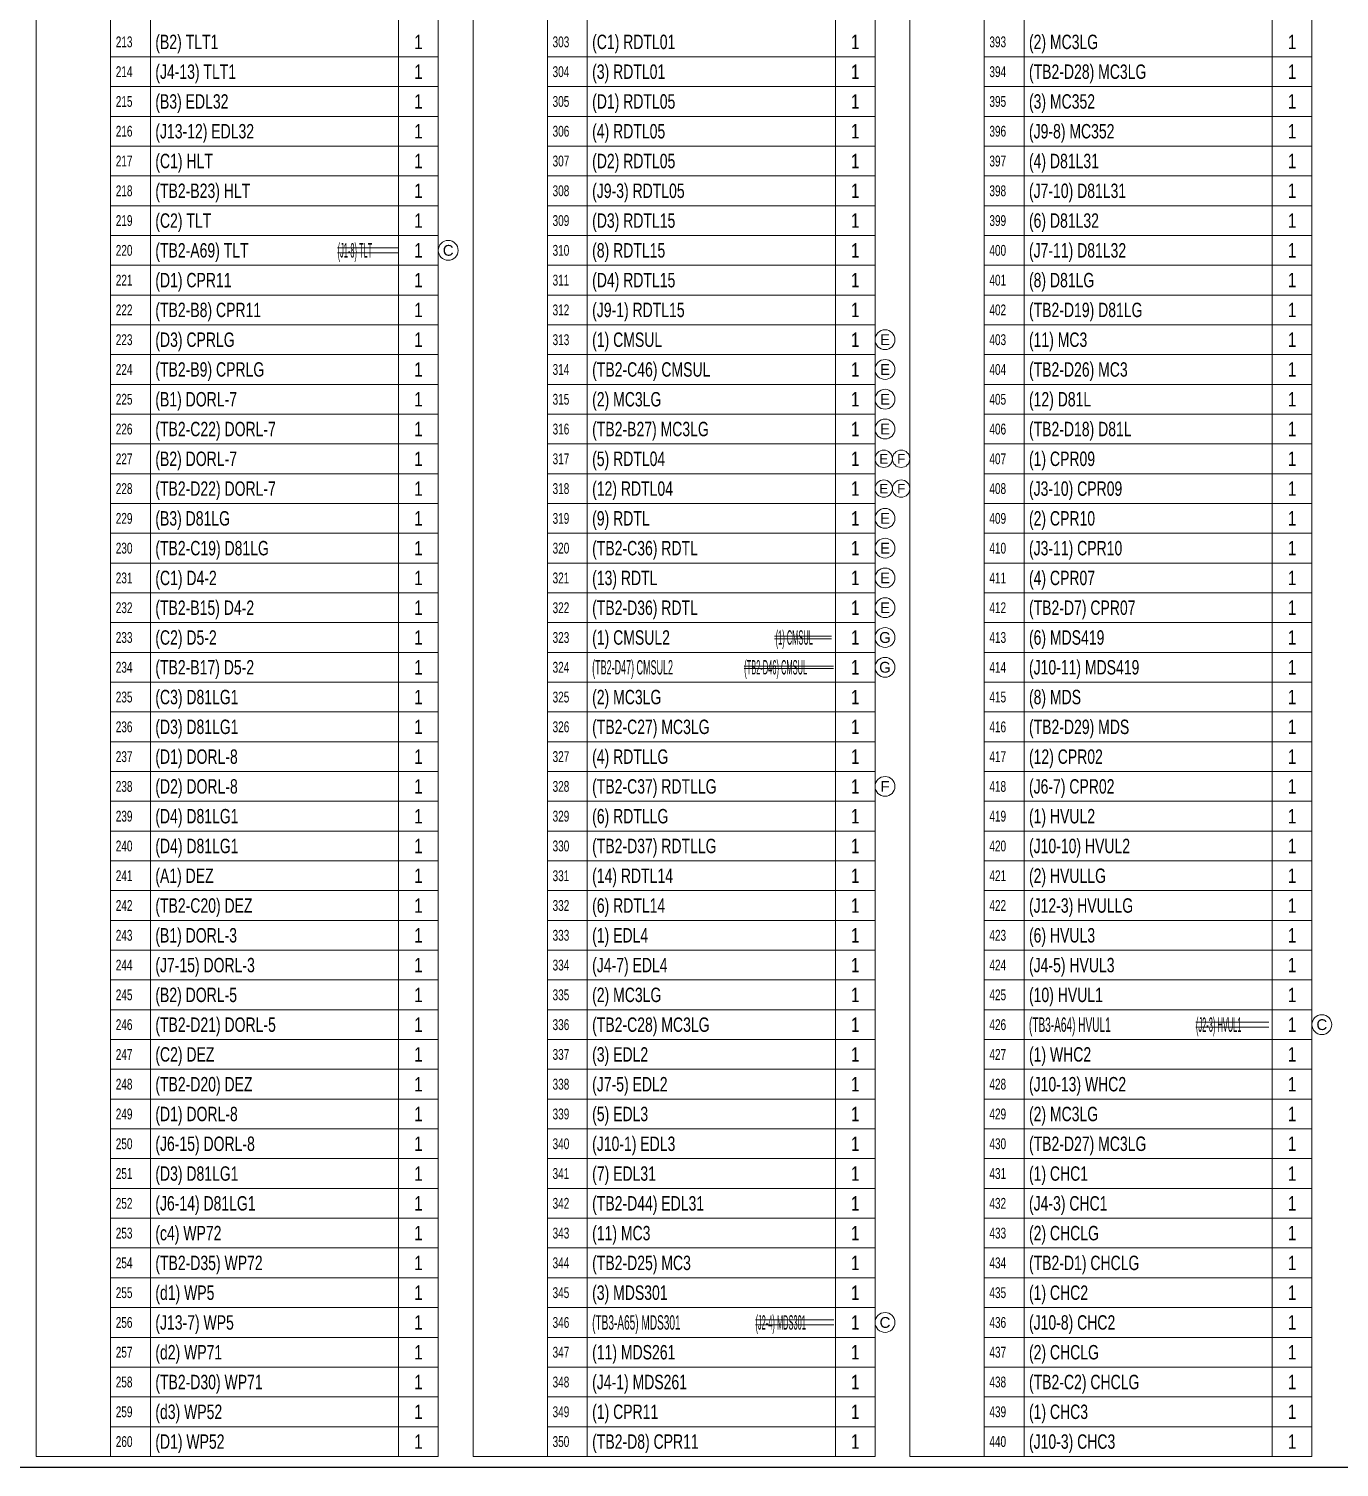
# Model space of a CAD drawing. Header units: millimetres. Extents: x 10 to 832, y 7 to 590.
# Drawn here: x 215.5 to 479.5, y 15 to 304.8 of the extents above; entities that cross this region are included whole.
import ezdxf
from ezdxf.enums import TextEntityAlignment as Align

# ---------------------------------------------------------------- set-up
doc = ezdxf.new("R2010")
doc.units = ezdxf.units.MM
for name, color, linetype in [('GR1_01', 7, 'Continuous'), ('GR1_02', 7, 'Continuous'), ('GR1_03', 7, 'Continuous'), ('GR1_04', 7, 'Continuous'), ('GR1_10', 7, 'Continuous'), ('GR1_11', 7, 'Continuous'), ('図面枠B6M', 7, 'Continuous'), ('訂正記号', 7, 'Continuous')]:
    doc.layers.add(name, color=color, linetype=linetype)
doc.styles.add('HG丸ｺﾞｼｯｸM-PRO', font='')
doc.styles.get('HG丸ｺﾞｼｯｸM-PRO').set_extended_font_data('HG丸ｺﾞｼｯｸM-PRO')

# ---------------------------------------------------------------- blocks, each defined once
blk = doc.blocks.new('BLKF023')
at = {"layer": '図面枠B6M', "color": 2, "linetype": 'Continuous', "lineweight": 25}
blk.add_line((9.5, 15), (831.5, 15), dxfattribs=at)
blk = doc.blocks.new('BLKF029')
at = {"layer": 'GR1_01', "color": 4, "linetype": 'Continuous', "lineweight": 13}
for p, q in [((217, 568.67), (217, 17.17)), ((240, 568.67), (240, 17.17)), ((290, 568.67), (290, 17.17)), ((298, 568.67), (298, 17.17)), ((232, 557.17), (232, 17.17)), ((232, 299.17), (298, 299.17)), ((232, 293.17), (298, 293.17)), ((232, 287.17), (298, 287.17)), ((232, 281.17), (298, 281.17)), ((232, 275.17), (298, 275.17)), ((232, 269.17), (298, 269.17)), ((232, 263.17), (298, 263.17)), ((232, 257.17), (298, 257.17)), ((232, 251.17), (298, 251.17)), ((232, 245.17), (298, 245.17)), ((232, 239.17), (298, 239.17)), ((232, 233.17), (298, 233.17)), ((232, 227.17), (298, 227.17)), ((232, 221.17), (298, 221.17)), ((232, 215.17), (298, 215.17)), ((232, 209.17), (298, 209.17)), ((232, 203.17), (298, 203.17)), ((232, 197.17), (298, 197.17)), ((232, 191.17), (298, 191.17)), ((232, 185.17), (298, 185.17)), ((232, 179.17), (298, 179.17)), ((232, 173.17), (298, 173.17)), ((232, 167.17), (298, 167.17)), ((232, 161.17), (298, 161.17)), ((232, 155.17), (298, 155.17)), ((232, 149.17), (298, 149.17)), ((232, 143.17), (298, 143.17)), ((232, 137.17), (298, 137.17)), ((232, 131.17), (298, 131.17)), ((232, 125.17), (298, 125.17)), ((232, 119.17), (298, 119.17)), ((232, 113.17), (298, 113.17)), ((232, 107.17), (298, 107.17)), ((232, 101.17), (298, 101.17)), ((232, 95.17), (298, 95.17)), ((232, 89.17), (298, 89.17)), ((232, 83.17), (298, 83.17)), ((232, 83.17), (298, 83.17)), ((232, 77.17), (298, 77.17)), ((232, 71.17), (298, 71.17)), ((232, 65.17), (298, 65.17)), ((232, 59.17), (298, 59.17)), ((232, 53.17), (298, 53.17)), ((232, 47.17), (298, 47.17)), ((232, 41.17), (298, 41.17)), ((232, 35.17), (298, 35.17)), ((232, 29.17), (298, 29.17)), ((232, 23.17), (298, 23.17)), ((217, 17.17), (298, 17.17))]:
    blk.add_line(p, q, dxfattribs=at)
blk = doc.blocks.new('BLKF030')
at = {"layer": 'GR1_01', "color": 4, "linetype": 'Continuous', "lineweight": 13}
for p, q in [((305, 568.67), (305, 17.17)), ((328, 568.67), (328, 17.17)), ((378, 568.67), (378, 17.17)), ((386, 568.67), (386, 17.17)), ((320, 557.17), (320, 17.17)), ((320, 299.17), (386, 299.17)), ((320, 293.17), (386, 293.17)), ((320, 287.17), (386, 287.17)), ((320, 281.17), (386, 281.17)), ((320, 275.17), (386, 275.17)), ((320, 269.17), (386, 269.17)), ((320, 263.17), (386, 263.17)), ((320, 257.17), (386, 257.17)), ((320, 251.17), (386, 251.17)), ((320, 245.17), (386, 245.17)), ((320, 239.17), (386, 239.17)), ((320, 233.17), (386, 233.17)), ((320, 227.17), (386, 227.17)), ((320, 221.17), (386, 221.17)), ((320, 215.17), (386, 215.17)), ((320, 209.17), (386, 209.17)), ((320, 203.17), (386, 203.17)), ((320, 197.17), (386, 197.17)), ((320, 191.17), (386, 191.17)), ((320, 185.17), (386, 185.17)), ((320, 179.17), (386, 179.17)), ((320, 173.17), (386, 173.17)), ((320, 167.17), (386, 167.17)), ((320, 161.17), (386, 161.17)), ((320, 155.17), (386, 155.17)), ((320, 149.17), (386, 149.17)), ((320, 143.17), (386, 143.17)), ((320, 137.17), (386, 137.17)), ((320, 131.17), (386, 131.17)), ((320, 125.17), (386, 125.17)), ((320, 119.17), (386, 119.17)), ((320, 113.17), (386, 113.17)), ((320, 107.17), (386, 107.17)), ((320, 101.17), (386, 101.17)), ((320, 95.17), (386, 95.17)), ((320, 89.17), (386, 89.17)), ((320, 83.17), (386, 83.17)), ((320, 83.17), (386, 83.17)), ((320, 77.17), (386, 77.17)), ((320, 71.17), (386, 71.17)), ((320, 65.17), (386, 65.17)), ((320, 59.17), (386, 59.17)), ((320, 53.17), (386, 53.17)), ((320, 47.17), (386, 47.17)), ((320, 41.17), (386, 41.17)), ((320, 35.17), (386, 35.17)), ((320, 29.17), (386, 29.17)), ((320, 23.17), (386, 23.17)), ((305, 17.17), (386, 17.17))]:
    blk.add_line(p, q, dxfattribs=at)
blk = doc.blocks.new('BLKF031')
at = {"layer": 'GR1_01', "color": 4, "linetype": 'Continuous', "lineweight": 13}
for p, q in [((393, 568.67), (393, 17.17)), ((416, 568.67), (416, 17.17)), ((466, 568.67), (466, 17.17)), ((474, 568.67), (474, 17.17)), ((408, 557.17), (408, 17.17)), ((408, 299.17), (474, 299.17)), ((408, 293.17), (474, 293.17)), ((408, 287.17), (474, 287.17)), ((408, 281.17), (474, 281.17)), ((408, 275.17), (474, 275.17)), ((408, 269.17), (474, 269.17)), ((408, 263.17), (474, 263.17)), ((408, 257.17), (474, 257.17)), ((408, 251.17), (474, 251.17)), ((408, 245.17), (474, 245.17)), ((408, 239.17), (474, 239.17)), ((408, 233.17), (474, 233.17)), ((408, 227.17), (474, 227.17)), ((408, 221.17), (474, 221.17)), ((408, 215.17), (474, 215.17)), ((408, 209.17), (474, 209.17)), ((408, 203.17), (474, 203.17)), ((408, 197.17), (474, 197.17)), ((408, 191.17), (474, 191.17)), ((408, 185.17), (474, 185.17)), ((408, 179.17), (474, 179.17)), ((408, 173.17), (474, 173.17)), ((408, 167.17), (474, 167.17)), ((408, 161.17), (474, 161.17)), ((408, 155.17), (474, 155.17)), ((408, 149.17), (474, 149.17)), ((408, 143.17), (474, 143.17)), ((408, 137.17), (474, 137.17)), ((408, 131.17), (474, 131.17)), ((408, 125.17), (474, 125.17)), ((408, 119.17), (474, 119.17)), ((408, 113.17), (474, 113.17)), ((408, 107.17), (474, 107.17)), ((408, 101.17), (474, 101.17)), ((408, 95.17), (474, 95.17)), ((408, 89.17), (474, 89.17)), ((408, 83.17), (474, 83.17)), ((408, 83.17), (474, 83.17)), ((408, 77.17), (474, 77.17)), ((408, 71.17), (474, 71.17)), ((408, 65.17), (474, 65.17)), ((408, 59.17), (474, 59.17)), ((408, 53.17), (474, 53.17)), ((408, 47.17), (474, 47.17)), ((408, 41.17), (474, 41.17)), ((408, 35.17), (474, 35.17)), ((408, 29.17), (474, 29.17)), ((408, 23.17), (474, 23.17)), ((393, 17.17), (474, 17.17))]:
    blk.add_line(p, q, dxfattribs=at)
blk = doc.blocks.new('BLKF050')
at = {"layer": '訂正記号', "color": 4, "linetype": 'Continuous', "lineweight": 13}
blk.add_circle((300, 260.17), 2, dxfattribs=at)
at = {"layer": '訂正記号', "color": 4, "linetype": 'Continuous', "lineweight": 13, "style": 'HG丸ｺﾞｼｯｸM-PRO', "width": 1.042931}
blk.add_text('C', height=2.18, dxfattribs=at).set_placement((300, 260.17), align=Align.MIDDLE_CENTER)
blk = doc.blocks.new('BLKF063')
at = {"layer": '訂正記号', "color": 4, "linetype": 'Continuous', "lineweight": 13}
blk.add_circle((476, 104.17), 2, dxfattribs=at)
at = {"layer": '訂正記号', "color": 4, "linetype": 'Continuous', "lineweight": 13, "style": 'HG丸ｺﾞｼｯｸM-PRO', "width": 1.042931}
blk.add_text('C', height=2.18, dxfattribs=at).set_placement((476, 104.17), align=Align.MIDDLE_CENTER)
blk = doc.blocks.new('BLKF064')
at = {"layer": '訂正記号', "color": 4, "linetype": 'Continuous', "lineweight": 13}
blk.add_circle((388, 44.17), 2, dxfattribs=at)
at = {"layer": '訂正記号', "color": 4, "linetype": 'Continuous', "lineweight": 13, "style": 'HG丸ｺﾞｼｯｸM-PRO', "width": 1.042931}
blk.add_text('C', height=2.18, dxfattribs=at).set_placement((388, 44.17), align=Align.MIDDLE_CENTER)
blk = doc.blocks.new('BLKF108')
at = {"layer": '訂正記号', "color": 4, "linetype": 'Continuous', "lineweight": 13}
blk.add_circle((388, 242.17), 2, dxfattribs=at)
at = {"layer": '訂正記号', "color": 4, "linetype": 'Continuous', "lineweight": 13, "style": 'HG丸ｺﾞｼｯｸM-PRO', "width": 1.04259}
blk.add_text('E', height=2.18, dxfattribs=at).set_placement((388, 242.17), align=Align.MIDDLE_CENTER)
blk = doc.blocks.new('BLKF109')
at = {"layer": '訂正記号', "color": 4, "linetype": 'Continuous', "lineweight": 13}
blk.add_circle((388, 236.17), 2, dxfattribs=at)
at = {"layer": '訂正記号', "color": 4, "linetype": 'Continuous', "lineweight": 13, "style": 'HG丸ｺﾞｼｯｸM-PRO', "width": 1.04259}
blk.add_text('E', height=2.18, dxfattribs=at).set_placement((388, 236.17), align=Align.MIDDLE_CENTER)
blk = doc.blocks.new('BLKF110')
at = {"layer": '訂正記号', "color": 4, "linetype": 'Continuous', "lineweight": 13}
blk.add_circle((388, 230.17), 2, dxfattribs=at)
at = {"layer": '訂正記号', "color": 4, "linetype": 'Continuous', "lineweight": 13, "style": 'HG丸ｺﾞｼｯｸM-PRO', "width": 1.04259}
blk.add_text('E', height=2.18, dxfattribs=at).set_placement((388, 230.17), align=Align.MIDDLE_CENTER)
blk = doc.blocks.new('BLKF111')
at = {"layer": '訂正記号', "color": 4, "linetype": 'Continuous', "lineweight": 13}
blk.add_circle((388, 224.17), 2, dxfattribs=at)
at = {"layer": '訂正記号', "color": 4, "linetype": 'Continuous', "lineweight": 13, "style": 'HG丸ｺﾞｼｯｸM-PRO', "width": 1.04259}
blk.add_text('E', height=2.18, dxfattribs=at).set_placement((388, 224.17), align=Align.MIDDLE_CENTER)
blk = doc.blocks.new('BLKF112')
at = {"layer": '訂正記号', "color": 4, "linetype": 'Continuous', "lineweight": 13}
blk.add_circle((387.75, 218.17), 1.75, dxfattribs=at)
at = {"layer": '訂正記号', "color": 4, "linetype": 'Continuous', "lineweight": 13, "style": 'HG丸ｺﾞｼｯｸM-PRO', "width": 1.04259}
blk.add_text('E', height=1.91, dxfattribs=at).set_placement((387.75, 218.17), align=Align.MIDDLE_CENTER)
blk = doc.blocks.new('BLKF113')
at = {"layer": '訂正記号', "color": 4, "linetype": 'Continuous', "lineweight": 13}
blk.add_circle((387.75, 212.17), 1.75, dxfattribs=at)
at = {"layer": '訂正記号', "color": 4, "linetype": 'Continuous', "lineweight": 13, "style": 'HG丸ｺﾞｼｯｸM-PRO', "width": 1.04259}
blk.add_text('E', height=1.91, dxfattribs=at).set_placement((387.75, 212.17), align=Align.MIDDLE_CENTER)
blk = doc.blocks.new('BLKF114')
at = {"layer": '訂正記号', "color": 4, "linetype": 'Continuous', "lineweight": 13}
blk.add_circle((388, 206.17), 2, dxfattribs=at)
at = {"layer": '訂正記号', "color": 4, "linetype": 'Continuous', "lineweight": 13, "style": 'HG丸ｺﾞｼｯｸM-PRO', "width": 1.04259}
blk.add_text('E', height=2.18, dxfattribs=at).set_placement((388, 206.17), align=Align.MIDDLE_CENTER)
blk = doc.blocks.new('BLKF115')
at = {"layer": '訂正記号', "color": 4, "linetype": 'Continuous', "lineweight": 13}
blk.add_circle((388, 200.17), 2, dxfattribs=at)
at = {"layer": '訂正記号', "color": 4, "linetype": 'Continuous', "lineweight": 13, "style": 'HG丸ｺﾞｼｯｸM-PRO', "width": 1.04259}
blk.add_text('E', height=2.18, dxfattribs=at).set_placement((388, 200.17), align=Align.MIDDLE_CENTER)
blk = doc.blocks.new('BLKF116')
at = {"layer": '訂正記号', "color": 4, "linetype": 'Continuous', "lineweight": 13}
blk.add_circle((388, 194.17), 2, dxfattribs=at)
at = {"layer": '訂正記号', "color": 4, "linetype": 'Continuous', "lineweight": 13, "style": 'HG丸ｺﾞｼｯｸM-PRO', "width": 1.04259}
blk.add_text('E', height=2.18, dxfattribs=at).set_placement((388, 194.17), align=Align.MIDDLE_CENTER)
blk = doc.blocks.new('BLKF117')
at = {"layer": '訂正記号', "color": 4, "linetype": 'Continuous', "lineweight": 13}
blk.add_circle((388, 188.17), 2, dxfattribs=at)
at = {"layer": '訂正記号', "color": 4, "linetype": 'Continuous', "lineweight": 13, "style": 'HG丸ｺﾞｼｯｸM-PRO', "width": 1.04259}
blk.add_text('E', height=2.18, dxfattribs=at).set_placement((388, 188.17), align=Align.MIDDLE_CENTER)
blk = doc.blocks.new('BLKF135')
at = {"layer": 'GR1_10', "color": 4, "linetype": 'Continuous', "lineweight": 13}
blk.add_circle((391.25, 218.17), 1.75, dxfattribs=at)
at = {"layer": 'GR1_10', "color": 4, "linetype": 'Continuous', "lineweight": 13, "style": 'HG丸ｺﾞｼｯｸM-PRO', "width": 1.042153}
blk.add_text('F', height=1.91, dxfattribs=at).set_placement((391.25, 218.17), align=Align.MIDDLE_CENTER)
blk = doc.blocks.new('BLKF136')
at = {"layer": 'GR1_10', "color": 4, "linetype": 'Continuous', "lineweight": 13}
blk.add_circle((391.25, 212.17), 1.75, dxfattribs=at)
at = {"layer": 'GR1_10', "color": 4, "linetype": 'Continuous', "lineweight": 13, "style": 'HG丸ｺﾞｼｯｸM-PRO', "width": 1.042153}
blk.add_text('F', height=1.91, dxfattribs=at).set_placement((391.25, 212.17), align=Align.MIDDLE_CENTER)
blk = doc.blocks.new('BLKF137')
at = {"layer": 'GR1_10', "color": 4, "linetype": 'Continuous', "lineweight": 13}
blk.add_circle((388, 152.17), 2, dxfattribs=at)
at = {"layer": 'GR1_10', "color": 4, "linetype": 'Continuous', "lineweight": 13, "style": 'HG丸ｺﾞｼｯｸM-PRO', "width": 1.042153}
blk.add_text('F', height=2.18, dxfattribs=at).set_placement((388, 152.17), align=Align.MIDDLE_CENTER)
blk = doc.blocks.new('BLKF150')
at = {"layer": 'GR1_11', "color": 4, "linetype": 'Continuous', "lineweight": 13}
blk.add_circle((388, 176.17), 2, dxfattribs=at)
at = {"layer": 'GR1_11', "color": 4, "linetype": 'Continuous', "lineweight": 13, "style": 'HG丸ｺﾞｼｯｸM-PRO', "width": 1.042883}
blk.add_text('G', height=2.18, dxfattribs=at).set_placement((388, 176.17), align=Align.MIDDLE_CENTER)
blk = doc.blocks.new('BLKF151')
at = {"layer": 'GR1_11', "color": 4, "linetype": 'Continuous', "lineweight": 13}
blk.add_circle((388, 182.17), 2, dxfattribs=at)
at = {"layer": 'GR1_11', "color": 4, "linetype": 'Continuous', "lineweight": 13, "style": 'HG丸ｺﾞｼｯｸM-PRO', "width": 1.042883}
blk.add_text('G', height=2.18, dxfattribs=at).set_placement((388, 182.17), align=Align.MIDDLE_CENTER)

msp = doc.modelspace()

# ---------------------------------------------------------------- linework, layer by layer
at = {"layer": 'GR1_11', "color": 7, "linetype": 'Continuous', "lineweight": 13}
for p, q in [((365.71, 182.42), (377.21, 182.42)), ((365.71, 181.92), (377.21, 181.92)), ((359.63, 176.42), (377.63, 176.42)), ((359.63, 175.92), (377.63, 175.92))]:
    msp.add_line(p, q, dxfattribs=at)
at = {"layer": '訂正記号', "color": 4, "linetype": 'Continuous', "lineweight": 13}
for p, q in [((277.71, 260.67), (290.06, 260.67)), ((277.71, 259.67), (290.06, 259.67)), ((450.64, 104.67), (465.32, 104.67)), ((450.64, 103.67), (465.32, 103.67)), ((361.9, 44.67), (377.71, 44.67)), ((361.9, 43.67), (377.71, 43.67))]:
    msp.add_line(p, q, dxfattribs=at)

# ---------------------------------------------------------------- block references
at = {"layer": 'GR1_01', "color": 4, "linetype": 'Continuous', "lineweight": 13}
for name in ['BLKF029', 'BLKF030', 'BLKF031']:
    msp.add_blockref(name, (0, 0), dxfattribs=at)
at = {"layer": 'GR1_10', "color": 4, "linetype": 'Continuous', "lineweight": 13}
for name in ['BLKF135', 'BLKF136', 'BLKF137']:
    msp.add_blockref(name, (0, 0), dxfattribs=at)
at = {"layer": 'GR1_11', "color": 4, "linetype": 'Continuous', "lineweight": 13}
for name in ['BLKF151', 'BLKF150']:
    msp.add_blockref(name, (0, 0), dxfattribs=at)
at = {"layer": '図面枠B6M', "color": 4, "linetype": 'Continuous', "lineweight": 13}
msp.add_blockref('BLKF023', (0, 0), dxfattribs=at)
at = {"layer": '訂正記号', "color": 4, "linetype": 'Continuous', "lineweight": 13}
for name in ['BLKF050', 'BLKF108', 'BLKF109', 'BLKF110', 'BLKF111', 'BLKF112', 'BLKF113', 'BLKF114', 'BLKF115', 'BLKF116', 'BLKF117', 'BLKF063', 'BLKF064']:
    msp.add_blockref(name, (0, 0), dxfattribs=at)

# ---------------------------------------------------------------- texts
at = {"layer": 'GR1_02', "color": 161, "linetype": 'Continuous', "lineweight": 9, "style": 'HG丸ｺﾞｼｯｸM-PRO', "width": 0.784542}
for p in [(294, 302.17), (382, 302.17), (470, 302.17), (294, 296.17), (382, 296.17), (470, 296.17), (294, 290.17), (382, 290.17), (470, 290.17), (294, 284.17), (382, 284.17), (470, 284.17), (294, 278.17), (382, 278.17), (470, 278.17), (294, 272.17), (382, 272.17), (470, 272.17), (294, 266.17), (382, 266.17), (470, 266.17), (294, 260.17), (382, 260.17), (470, 260.17), (294, 254.17), (382, 254.17), (470, 254.17), (294, 248.17), (382, 248.17), (470, 248.17), (294, 242.17), (382, 242.17), (470, 242.17), (294, 236.17), (382, 236.17), (470, 236.17), (294, 230.17), (382, 230.17), (470, 230.17), (294, 224.17), (382, 224.17), (470, 224.17), (294, 218.17), (382, 218.17), (470, 218.17), (294, 212.17), (382, 212.17), (470, 212.17), (294, 206.17), (382, 206.17), (470, 206.17), (294, 200.17), (382, 200.17), (470, 200.17), (294, 194.17), (382, 194.17), (470, 194.17), (294, 188.17), (382, 188.17), (470, 188.17), (294, 182.17), (382, 182.17), (470, 182.17), (294, 176.17), (382, 176.17), (470, 176.17), (294, 170.17), (382, 170.17), (470, 170.17), (294, 164.17), (382, 164.17), (470, 164.17), (294, 158.17), (382, 158.17), (470, 158.17), (294, 152.17), (382, 152.17), (470, 152.17), (294, 146.17), (382, 146.17), (470, 146.17), (294, 140.17), (382, 140.17), (470, 140.17), (294, 134.17), (382, 134.17), (470, 134.17), (294, 128.17), (382, 128.17), (470, 128.17), (294, 122.17), (382, 122.17), (470, 122.17), (294, 116.17), (382, 116.17), (470, 116.17), (294, 110.17), (382, 110.17), (470, 110.17), (294, 104.17), (382, 104.17), (470, 104.17), (294, 98.17), (382, 98.17), (470, 98.17), (294, 92.17), (382, 92.17), (470, 92.17), (294, 86.17), (382, 86.17), (470, 86.17), (294, 80.17), (382, 80.17), (470, 80.17), (294, 74.17), (382, 74.17), (470, 74.17), (294, 68.17), (382, 68.17), (470, 68.17), (294, 62.17), (382, 62.17), (470, 62.17), (294, 56.17), (382, 56.17), (470, 56.17), (294, 50.17), (382, 50.17), (470, 50.17), (294, 44.17), (382, 44.17), (470, 44.17), (294, 38.17), (382, 38.17), (470, 38.17), (294, 32.17), (382, 32.17), (470, 32.17), (294, 26.17), (382, 26.17), (470, 26.17), (294, 20.17), (382, 20.17), (470, 20.17)]:
    msp.add_text('1', height=2.91, dxfattribs=at).set_placement(p, align=Align.MIDDLE_CENTER)
at = {"layer": 'GR1_03', "color": 161, "linetype": 'Continuous', "lineweight": 9, "style": 'HG丸ｺﾞｼｯｸM-PRO', "width": 0.691275}
for s, p in [('213', (233.03, 302.17)), ('303', (321.03, 302.17)), ('393', (409.03, 302.17)), ('214', (233.03, 296.17)), ('304', (321.03, 296.17)), ('394', (409.03, 296.17)), ('215', (233.03, 290.17)), ('305', (321.03, 290.17)), ('395', (409.03, 290.17)), ('216', (233.03, 284.17)), ('306', (321.03, 284.17)), ('396', (409.03, 284.17)), ('217', (233.03, 278.17)), ('307', (321.03, 278.17)), ('397', (409.03, 278.17)), ('218', (233.03, 272.17)), ('308', (321.03, 272.17)), ('398', (409.03, 272.17)), ('219', (233.03, 266.17)), ('309', (321.03, 266.17)), ('399', (409.03, 266.17)), ('220', (233.03, 260.17)), ('310', (321.03, 260.17)), ('400', (409.03, 260.17)), ('221', (233.03, 254.17)), ('311', (321.03, 254.17)), ('401', (409.03, 254.17)), ('222', (233.03, 248.17)), ('312', (321.03, 248.17)), ('402', (409.03, 248.17)), ('223', (233.03, 242.17)), ('313', (321.03, 242.17)), ('403', (409.03, 242.17)), ('224', (233.03, 236.17)), ('314', (321.03, 236.17)), ('404', (409.03, 236.17)), ('225', (233.03, 230.17)), ('315', (321.03, 230.17)), ('405', (409.03, 230.17)), ('226', (233.03, 224.17)), ('316', (321.03, 224.17)), ('406', (409.03, 224.17)), ('317', (321.03, 218.17)), ('407', (409.03, 218.17)), ('318', (321.03, 212.17)), ('408', (409.03, 212.17)), ('319', (321.03, 206.17)), ('409', (409.03, 206.17)), ('320', (321.03, 200.17)), ('410', (409.03, 200.17)), ('321', (321.03, 194.17)), ('411', (409.03, 194.17)), ('322', (321.03, 188.17)), ('412', (409.03, 188.17)), ('323', (321.03, 182.17)), ('413', (409.03, 182.17)), ('324', (321.03, 176.17)), ('414', (409.03, 176.17)), ('325', (321.03, 170.17)), ('415', (409.03, 170.17)), ('326', (321.03, 164.17)), ('416', (409.03, 164.17)), ('327', (321.03, 158.17)), ('417', (409.03, 158.17)), ('328', (321.03, 152.17)), ('418', (409.03, 152.17)), ('329', (321.03, 146.17)), ('419', (409.03, 146.17)), ('330', (321.03, 140.17)), ('420', (409.03, 140.17)), ('241', (233.03, 134.17)), ('331', (321.03, 134.17)), ('421', (409.03, 134.17)), ('242', (233.03, 128.17)), ('332', (321.03, 128.17)), ('422', (409.03, 128.17)), ('243', (233.03, 122.17)), ('333', (321.03, 122.17)), ('423', (409.03, 122.17)), ('244', (233.03, 116.17)), ('334', (321.03, 116.17)), ('424', (409.03, 116.17)), ('245', (233.03, 110.17)), ('335', (321.03, 110.17)), ('425', (409.03, 110.17)), ('246', (233.03, 104.17)), ('336', (321.03, 104.17)), ('426', (409.03, 104.17)), ('247', (233.03, 98.17)), ('337', (321.03, 98.17)), ('427', (409.03, 98.17)), ('248', (233.03, 92.17)), ('338', (321.03, 92.17)), ('428', (409.03, 92.17)), ('249', (233.03, 86.17)), ('339', (321.03, 86.17)), ('429', (409.03, 86.17)), ('250', (233.03, 80.17)), ('340', (321.03, 80.17)), ('430', (409.03, 80.17)), ('251', (233.03, 74.17)), ('341', (321.03, 74.17)), ('431', (409.03, 74.17)), ('252', (233.03, 68.17)), ('342', (321.03, 68.17)), ('432', (409.03, 68.17)), ('253', (233.03, 62.17)), ('343', (321.03, 62.17)), ('433', (409.03, 62.17)), ('254', (233.03, 56.17)), ('344', (321.03, 56.17)), ('434', (409.03, 56.17)), ('255', (233.03, 50.17)), ('345', (321.03, 50.17)), ('435', (409.03, 50.17)), ('256', (233.03, 44.17)), ('346', (321.03, 44.17)), ('436', (409.03, 44.17)), ('257', (233.03, 38.17)), ('347', (321.03, 38.17)), ('437', (409.03, 38.17)), ('258', (233.03, 32.17)), ('348', (321.03, 32.17)), ('438', (409.03, 32.17)), ('259', (233.03, 26.17)), ('349', (321.03, 26.17)), ('439', (409.03, 26.17)), ('260', (233.03, 20.17)), ('350', (321.03, 20.17)), ('440', (409.03, 20.17))]:
    msp.add_text(s, height=2.182, dxfattribs=at).set_placement(p, align=Align.MIDDLE_LEFT)
at = {"layer": 'GR1_03', "color": 4, "linetype": 'Continuous', "lineweight": 13, "style": 'HG丸ｺﾞｼｯｸM-PRO', "width": 0.691275}
for s, p in [('227', (233.03, 218.17)), ('228', (233.03, 212.17)), ('229', (233.03, 206.17)), ('230', (233.03, 200.17)), ('231', (233.03, 194.17)), ('232', (233.03, 188.17)), ('233', (233.03, 182.17)), ('234', (233.03, 176.17)), ('235', (233.03, 170.17)), ('236', (233.03, 164.17)), ('237', (233.03, 158.17)), ('238', (233.03, 152.17)), ('239', (233.03, 146.17)), ('240', (233.03, 140.17))]:
    msp.add_text(s, height=2.182, dxfattribs=at).set_placement(p, align=Align.MIDDLE_LEFT)
at = {"layer": 'GR1_04', "color": 3, "linetype": 'Continuous', "lineweight": 35, "style": 'HG丸ｺﾞｼｯｸM-PRO'}
for s, height, width, p in [('(B2) TLT1', 2.909, 0.724557, (241, 302.17)), ('(C1) RDTL01', 2.9091, 0.724435, (329, 302.17)), ('(2) MC3LG', 2.909, 0.724496, (417, 302.17)), ('(J4-13) TLT1', 2.9091, 0.723947, (241, 296.17)), ('(3) RDTL01', 2.909, 0.724384, (329, 296.17)), ('(TB2-D28) MC3LG', 2.9091, 0.724545, (417, 296.17)), ('(B3) EDL32', 2.909, 0.724933, (241, 290.17)), ('(D1) RDTL05', 2.9091, 0.72433, (329, 290.17)), ('(3) MC352', 2.909, 0.7244, (417, 290.17)), ('(J13-12) EDL32', 2.9091, 0.724286, (241, 284.17)), ('(4) RDTL05', 2.909, 0.724384, (329, 284.17)), ('(J9-8) MC352', 2.9091, 0.724204, (417, 284.17)), ('(C1) HLT', 2.909, 0.724692, (241, 278.17)), ('(D2) RDTL05', 2.9091, 0.72433, (329, 278.17)), ('(4) D81L31', 2.909, 0.724266, (417, 278.17)), ('(TB2-B23) HLT', 2.9091, 0.724991, (241, 272.17)), ('(J9-3) RDTL05', 2.9091, 0.724204, (329, 272.17)), ('(J7-10) D81L31', 2.9091, 0.72412, (417, 272.17)), ('(C2) TLT', 2.909, 0.724153, (241, 266.17)), ('(D3) RDTL15', 2.9091, 0.72433, (329, 266.17)), ('(6) D81L32', 2.909, 0.724266, (417, 266.17)), ('(TB2-A69) TLT', 2.9091, 0.724248, (241, 260.17)), ('(8) RDTL15', 2.909, 0.724384, (329, 260.17)), ('(J7-11) D81L32', 2.9091, 0.72412, (417, 260.17)), ('(D1) CPR11', 2.909, 0.724671, (241, 254.17)), ('(D4) RDTL15', 2.9091, 0.72433, (329, 254.17)), ('(8) D81LG', 2.909, 0.72434, (417, 254.17)), ('(TB2-B8) CPR11', 2.9091, 0.725075, (241, 248.17)), ('(J9-1) RDTL15', 2.9091, 0.724204, (329, 248.17)), ('(TB2-D19) D81LG', 2.9091, 0.724458, (417, 248.17)), ('(D3) CPRLG', 2.909, 0.724759, (241, 242.17)), ('(1) CMSUL', 2.909, 0.724893, (329, 242.17)), ('(11) MC3', 2.909, 0.724431, (417, 242.17)), ('(TB2-B9) CPRLG', 2.9091, 0.725136, (241, 236.17)), ('(TB2-C46) CMSUL', 2.9091, 0.724847, (329, 236.17)), ('(TB2-D26) MC3', 2.9091, 0.724542, (417, 236.17)), ('(B1) DORL-7', 2.9091, 0.725032, (241, 230.17)), ('(2) MC3LG', 2.909, 0.724496, (329, 230.17)), ('(12) D81L', 2.909, 0.724276, (417, 230.17)), ('(TB2-C22) DORL-7', 2.9091, 0.724734, (241, 224.17)), ('(TB2-B27) MC3LG', 2.9091, 0.724837, (329, 224.17)), ('(TB2-D18) D81L', 2.9091, 0.724442, (417, 224.17)), ('(B2) DORL-7', 2.9091, 0.725032, (241, 218.17)), ('(5) RDTL04', 2.909, 0.724384, (329, 218.17)), ('(1) CPR09', 2.909, 0.724783, (417, 218.17)), ('(TB2-D22) DORL-7', 2.9091, 0.724662, (241, 212.17)), ('(12) RDTL04', 2.9091, 0.724364, (329, 212.17)), ('(J3-10) CPR09', 2.9091, 0.724457, (417, 212.17)), ('(B3) D81LG', 2.909, 0.724743, (241, 206.17)), ('(9) RDTL', 2.909, 0.724445, (329, 206.17)), ('(2) CPR10', 2.909, 0.724783, (417, 206.17)), ('(TB2-C19) D81LG', 2.9091, 0.724533, (241, 200.17)), ('(TB2-C36) RDTL', 2.9091, 0.724606, (329, 200.17)), ('(J3-11) CPR10', 2.9091, 0.724457, (417, 200.17)), ('(C1) D4-2', 2.909, 0.724346, (241, 194.17)), ('(13) RDTL', 2.909, 0.724411, (329, 194.17)), ('(4) CPR07', 2.909, 0.724783, (417, 194.17)), ('(TB2-B15) D4-2', 2.9091, 0.72476, (241, 188.17)), ('(TB2-D36) RDTL', 2.9091, 0.724524, (329, 188.17)), ('(TB2-D7) CPR07', 2.9091, 0.72475, (417, 188.17)), ('(C2) D5-2', 2.909, 0.724346, (241, 182.17)), ('(1) CMSUL2', 2.909, 0.724812, (329, 182.17)), ('(6) MDS419', 2.909, 0.724376, (417, 182.17)), ('(TB2-B17) D5-2', 2.9091, 0.72476, (241, 176.17)), ('(TB2-D47) CMSUL2', 2.9091, 0.465246, (329, 176.17)), ('(J10-11) MDS419', 2.9091, 0.724202, (417, 176.17)), ('(C3) D81LG1', 2.9091, 0.72438, (241, 170.17)), ('(2) MC3LG', 2.909, 0.724496, (329, 170.17)), ('(8) MDS', 2.909, 0.724473, (417, 170.17)), ('(D3) D81LG1', 2.9091, 0.724276, (241, 164.17)), ('(TB2-C27) MC3LG', 2.9091, 0.724619, (329, 164.17)), ('(TB2-D29) MDS', 2.9091, 0.724542, (417, 164.17)), ('(D1) DORL-8', 2.9091, 0.724605, (241, 158.17)), ('(4) RDTLLG', 2.909, 0.724473, (329, 158.17)), ('(12) CPR02', 2.909, 0.724713, (417, 158.17)), ('(D2) DORL-8', 2.9091, 0.724605, (241, 152.17)), ('(TB2-C37) RDTLLG', 2.9091, 0.7246, (329, 152.17)), ('(J6-7) CPR02', 2.9091, 0.724483, (417, 152.17)), ('(D4) D81LG1', 2.9091, 0.724276, (241, 146.17)), ('(6) RDTLLG', 2.909, 0.724473, (329, 146.17)), ('(1) HVUL2', 2.909, 0.725062, (417, 146.17)), ('(D4) D81LG1', 2.9091, 0.724276, (241, 140.17)), ('(TB2-D37) RDTLLG', 2.9091, 0.724529, (329, 140.17)), ('(J10-10) HVUL2', 2.9091, 0.724614, (417, 140.17)), ('(A1) DEZ', 2.909, 0.724383, (241, 134.17)), ('(14) RDTL14', 2.9091, 0.724364, (329, 134.17)), ('(2) HVULLG', 2.909, 0.725047, (417, 134.17)), ('(TB2-C20) DEZ', 2.9091, 0.724715, (241, 128.17)), ('(6) RDTL14', 2.909, 0.724384, (329, 128.17)), ('(J12-3) HVULLG', 2.9091, 0.724675, (417, 128.17)), ('(B1) DORL-3', 2.9091, 0.725032, (241, 122.17)), ('(1) EDL4', 2.909, 0.724602, (329, 122.17)), ('(6) HVUL3', 2.909, 0.725062, (417, 122.17)), ('(J7-15) DORL-3', 2.9091, 0.724419, (241, 116.17)), ('(J4-7) EDL4', 2.9091, 0.724318, (329, 116.17)), ('(J4-5) HVUL3', 2.9091, 0.724697, (417, 116.17)), ('(B2) DORL-5', 2.9091, 0.725032, (241, 110.17)), ('(2) MC3LG', 2.909, 0.724496, (329, 110.17)), ('(10) HVUL1', 2.909, 0.72496, (417, 110.17)), ('(TB2-D21) DORL-5', 2.9091, 0.724662, (241, 104.17)), ('(TB2-C28) MC3LG', 2.9091, 0.724619, (329, 104.17)), ('(TB3-A64) HVUL1', 2.9091, 0.521824, (417, 104.17)), ('(C2) DEZ', 2.909, 0.724671, (241, 98.17)), ('(3) EDL2', 2.909, 0.724602, (329, 98.17)), ('(1) WHC2', 2.909, 0.724766, (417, 98.17)), ('(TB2-D20) DEZ', 2.9091, 0.724624, (241, 92.17)), ('(J7-5) EDL2', 2.9091, 0.724318, (329, 92.17)), ('(J10-13) WHC2', 2.9091, 0.724408, (417, 92.17)), ('(D1) DORL-8', 2.9091, 0.724605, (241, 86.17)), ('(5) EDL3', 2.909, 0.724602, (329, 86.17)), ('(2) MC3LG', 2.909, 0.724496, (417, 86.17)), ('(J6-15) DORL-8', 2.9091, 0.724419, (241, 80.17)), ('(J10-1) EDL3', 2.9091, 0.724305, (329, 80.17)), ('(TB2-D27) MC3LG', 2.9091, 0.724545, (417, 80.17)), ('(D3) D81LG1', 2.9091, 0.724276, (241, 74.17)), ('(7) EDL31', 2.909, 0.724546, (329, 74.17)), ('(1) CHC1', 2.909, 0.724882, (417, 74.17)), ('(J6-14) D81LG1', 2.9091, 0.724162, (241, 68.17)), ('(TB2-D44) EDL31', 2.9091, 0.724575, (329, 68.17)), ('(J4-3) CHC1', 2.9091, 0.724529, (417, 68.17)), ('(c4) WP72', 2.909, 0.724771, (241, 62.17)), ('(11) MC3', 2.909, 0.724431, (329, 62.17)), ('(2) CHCLG', 2.909, 0.724889, (417, 62.17)), ('(TB2-D35) WP72', 2.9091, 0.724535, (241, 56.17)), ('(TB2-D25) MC3', 2.9091, 0.724542, (329, 56.17)), ('(TB2-D1) CHCLG', 2.9091, 0.724816, (417, 56.17)), ('(d1) WP5', 2.909, 0.72438, (241, 50.17)), ('(3) MDS301', 2.909, 0.724376, (329, 50.17)), ('(1) CHC2', 2.909, 0.724882, (417, 50.17)), ('(J13-7) WP5', 2.9091, 0.724233, (241, 44.17)), ('(TB3-A65) MDS301', 2.9091, 0.521605, (329, 44.17)), ('(J10-8) CHC2', 2.9091, 0.724496, (417, 44.17)), ('(d2) WP71', 2.909, 0.724355, (241, 38.17)), ('(11) MDS261', 2.9091, 0.724357, (329, 38.17)), ('(2) CHCLG', 2.909, 0.724889, (417, 38.17)), ('(TB2-D30) WP71', 2.9091, 0.724535, (241, 32.17)), ('(J4-1) MDS261', 2.9091, 0.724203, (329, 32.17)), ('(TB2-C2) CHCLG', 2.9091, 0.724897, (417, 32.17)), ('(d3) WP52', 2.909, 0.724355, (241, 26.17)), ('(1) CPR11', 2.909, 0.724783, (329, 26.17)), ('(1) CHC3', 2.909, 0.724882, (417, 26.17)), ('(D1) WP52', 2.909, 0.724391, (241, 20.17)), ('(TB2-D8) CPR11', 2.9091, 0.72475, (329, 20.17)), ('(J10-3) CHC3', 2.9091, 0.724496, (417, 20.17))]:
    msp.add_text(s, height=height, dxfattribs=dict(at, width=width)).set_placement(p, align=Align.MIDDLE_LEFT)
at = {"layer": 'GR1_11', "color": 3, "linetype": 'Continuous', "lineweight": 35, "style": 'HG丸ｺﾞｼｯｸM-PRO'}
for s, height, width, p in [('(1) CMSUL', 2.909, 0.30903, (365.96, 182.17)), ('(TB2-D46) CMSUL', 2.9091, 0.308745, (359.63, 176.17))]:
    msp.add_text(s, height=height, dxfattribs=dict(at, width=width)).set_placement(p, align=Align.MIDDLE_LEFT)
at = {"layer": '訂正記号', "color": 3, "linetype": 'Continuous', "lineweight": 35, "style": 'HG丸ｺﾞｼｯｸM-PRO'}
for s, height, width, p in [('(J1-8) TLT', 2.909, 0.308126, (277.71, 260.17)), ('(J2-3) HVUL1', 2.9091, 0.308497, (450.64, 104.17)), ('(J2-4) MDS301', 2.9091, 0.308006, (361.9, 44.17))]:
    msp.add_text(s, height=height, dxfattribs=dict(at, width=width)).set_placement(p, align=Align.MIDDLE_LEFT)

doc.saveas('drawing.dxf')
